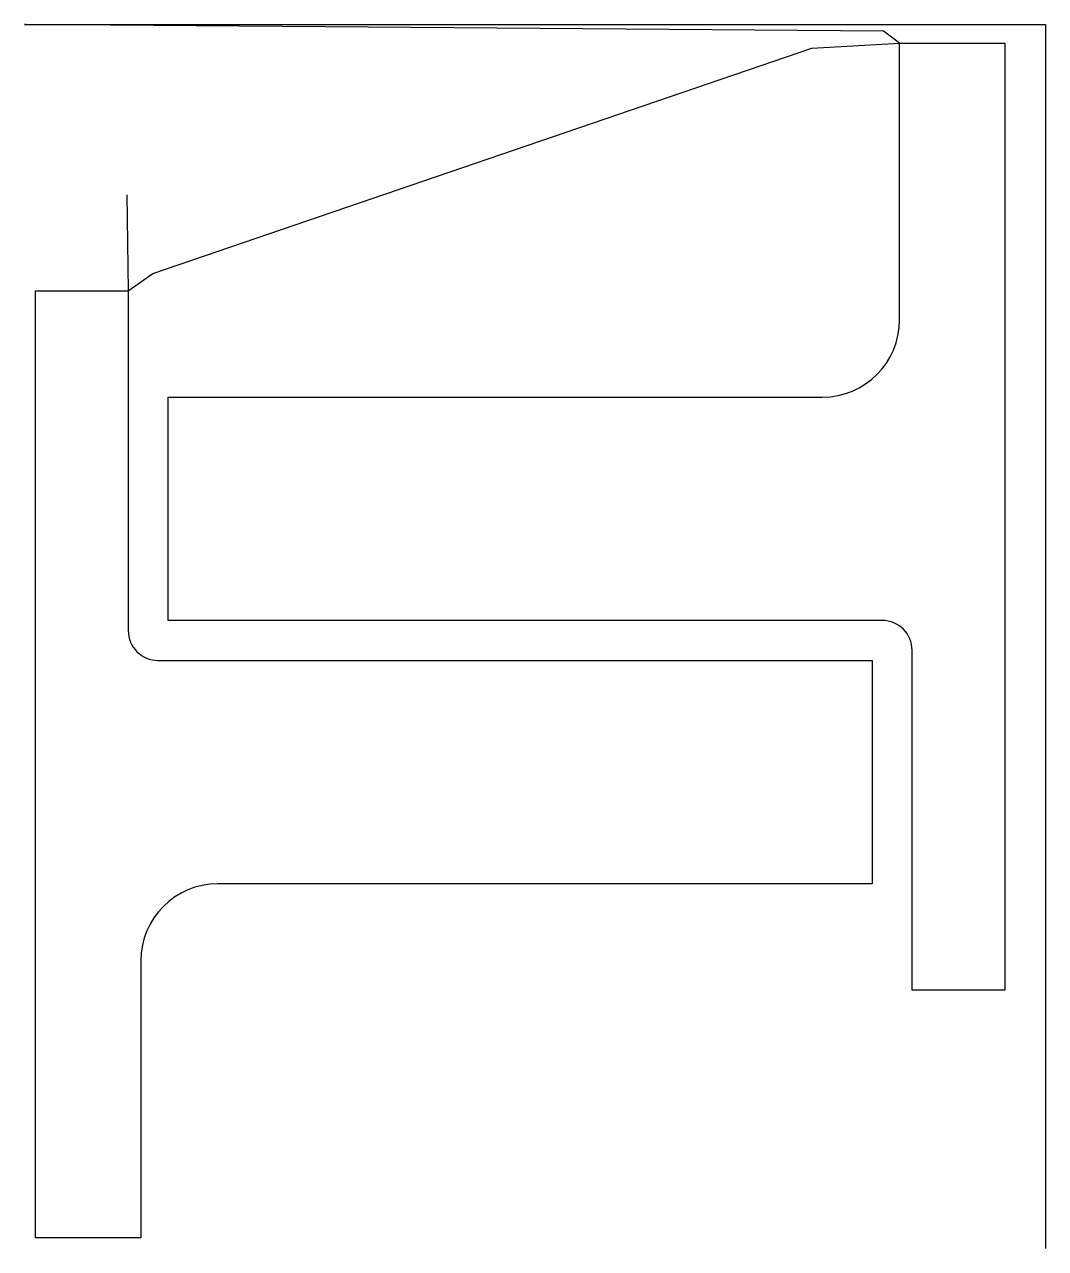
# Model space of a CAD drawing. Header units: metres. Extents: x 0 to 649, y 845 to 1624.
import ezdxf

# ---------------------------------------------------------------- set-up
doc = ezdxf.new("R2010")
doc.units = ezdxf.units.M

msp = doc.modelspace()

# ---------------------------------------------------------------- linework, layer by layer
at = {"layer": 'TOOL_0'}
for p, q in [((546.172, 1619.251), (0, 1623.562)), ((0, 1623.562), (1, 1623.562)), ((1, 1623.562), (0, 1623.562)), ((0, 1623.562), (1, 1623.562)), ((1, 1623.562), (649.235, 1623.562)), ((556.415, 1611.645), (546.172, 1619.251)), ((649.235, 1623.562), (649.235, 846.316)), ((500.608, 1608.42), (556.415, 1611.645)), ((556.415, 1611.645), (623.415, 1611.645)), ((556.415, 1435.645), (556.415, 1611.645)), ((623.415, 1611.645), (623.415, 1009.645)), ((81.685, 1465.262), (500.608, 1608.42)), ((65.084, 1515.222), (65.945, 1454.216)), ((65.945, 1454.216), (81.685, 1465.262)), ((6.945, 852.216), (6.945, 1454.216)), ((6.945, 1454.216), (65.945, 1454.216)), ((65.945, 1454.216), (65.945, 1238.216)), ((91.415, 1244.645), (91.415, 1386.645)), ((91.415, 1386.645), (507.415, 1386.645)), ((545.415, 1244.645), (91.415, 1244.645)), ((564.415, 1009.645), (564.415, 1225.645)), ((84.945, 1219.216), (538.945, 1219.216)), ((538.945, 1219.216), (538.945, 1077.216)), ((538.945, 1077.216), (122.945, 1077.216)), ((73.945, 1028.216), (73.945, 852.216)), ((623.415, 1009.645), (564.415, 1009.645)), ((73.945, 852.216), (6.945, 852.216)), ((649.235, 846.316), (649.235, 845.316))]:
    msp.add_line(p, q, dxfattribs=at)
for centre, radius, start, end in [((507.415, 1435.645), 49, 270, 0), ((84.945, 1238.216), 19, 180, 270), ((545.415, 1225.645), 19, 0, 90), ((122.945, 1028.216), 49, 90, 180)]:
    msp.add_arc(centre, radius, start, end, dxfattribs=at)

doc.saveas('drawing.dxf')
